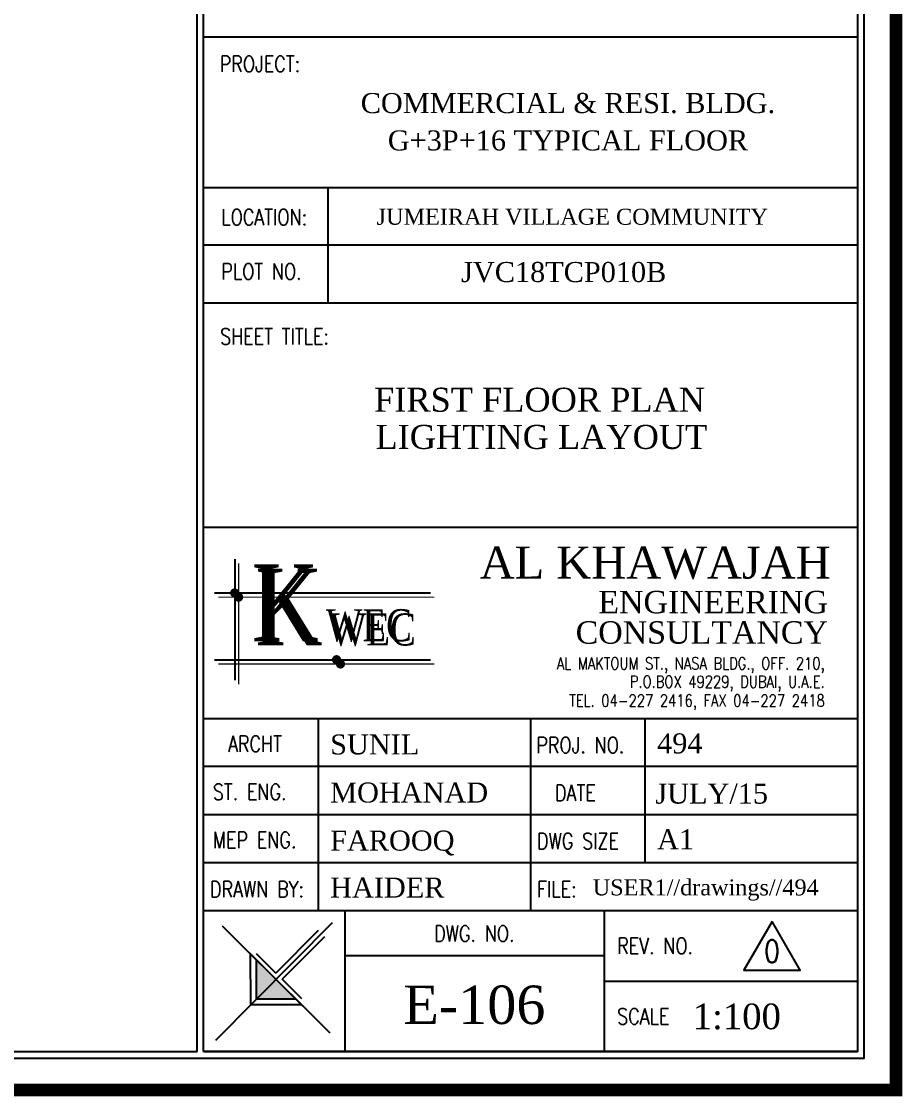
# Model space of a CAD drawing. Extents: x 5706208 to 5786773, y -2031603 to -1909573.
# Drawn here: x 5772986 to 5786773, y -2031603 to -2014775 of the extents above; entities that cross this region are included whole.
import ezdxf
from ezdxf.enums import TextEntityAlignment as Align

# ---------------------------------------------------------------- set-up
doc = ezdxf.new("R2010")
doc.units = 0
doc.header["$LTSCALE"] = 1000
doc.header["$MEASUREMENT"] = 0
doc.linetypes.add('CENTER2', pattern=[28.575, 19.05, -3.175, 3.175, -3.175])
doc.layers.get('0').update_dxf_attribs({"linetype": 'CONTINUOUS'})
doc.layers.add('A-SYMBOLS', color=3, linetype='CONTINUOUS')
doc.layers.add('WALL', color=7, linetype='CONTINUOUS')
doc.styles.add('RE', font='ROMANC.SHX', dxfattribs={"height": 0.3})
doc.styles.add('ROMANS', font='romans.shx', dxfattribs={"width": 0.9})
doc.styles.add('SALAH', font='dutcheb.ttf', dxfattribs={"height": 20})
doc.styles.add('TIMES', font='times.ttf')

# ---------------------------------------------------------------- blocks, each defined once
blk = doc.blocks.new('KWEC2')
at = {"linetype": 'Continuous'}
for p, q in [((124.9939, -87.0614), (124.9939, -87.8038)), ((124.869, -87.2684), (126.1967, -87.2684)), ((124.869, -87.6789), (126.1967, -87.6789))]:
    blk.add_line(p, q, dxfattribs=at)
at = {"color": 251, "linetype": 'Continuous', "const_width": 0.00781}
for points in [[(125.018, -87.0876), (125.018, -87.83)], [(124.8931, -87.2946), (126.2208, -87.2946)], [(124.8931, -87.7051), (126.2208, -87.7051)]]:
    blk.add_lwpolyline(points, dxfattribs=at)
at = {"color": 12, "linetype": 'Continuous', "const_width": 0.0282}
for points in [[(124.9798, -87.2684, 1), (125.008, -87.2684, 1)], [(125.6052, -87.6789, 1), (125.6334, -87.6789, 1)]]:
    blk.add_lwpolyline(points, format="xyb", close=True, dxfattribs=at)
at = {"color": 251, "linetype": 'Continuous', "const_width": 0.0282}
for points in [[(125.0039, -87.2946, 1), (125.0321, -87.2946, 1)], [(125.6293, -87.7051, 1), (125.6575, -87.7051, 1)]]:
    blk.add_lwpolyline(points, format="xyb", close=True, dxfattribs=at)
at = {"color": 12, "linetype": 'Continuous', "style": 'SALAH', "width": 0.8}
blk.add_text('K', height=0.4724, dxfattribs=at).set_placement((125.0972, -87.5652))
at = {"color": 251, "style": 'SALAH', "width": 0.8}
for s, height, p in [('K', 0.4724, (125.1213, -87.5914)), ('WEC', 0.19684, (125.5779, -87.5914))]:
    blk.add_text(s, height=height, dxfattribs=at).set_placement(p)
at = {"color": 94, "style": 'SALAH', "width": 0.8}
blk.add_text('WEC', height=0.19684, dxfattribs=at).set_placement((125.5538, -87.5652))
blk = doc.blocks.new('TLB-A1MM-DB')
at = {"color": 3, "linetype": 'Continuous'}
for p, q in [((35356.47, 19064.04), (35356.47, 19618.46)), ((35357.47, 19064.04), (35357.47, 19618.46)), ((34670.47, 19064.04), (35356.47, 19064.04)), ((35357.47, 19064.04), (35459.47, 19064.04))]:
    blk.add_line(p, q, dxfattribs=at)
at = {"color": 1}
for p, q in [((35376.91, 19180.85), (35376.91, 19198.85)), ((35459.47, 19189.85), (35357.47, 19189.85)), ((35459.47, 19108.54), (35357.47, 19108.54)), ((35357.47, 19101.04), (35459.47, 19101.04)), ((35357.47, 19093.54), (35459.47, 19093.54)), ((35379.47, 19086.04), (35379.47, 19064.04)), ((35419.93, 19086.04), (35419.93, 19064.04)), ((35379.47, 19079.04), (35419.93, 19079.04)), ((35419.93, 19075.04), (35459.47, 19075.04))]:
    blk.add_line(p, q, dxfattribs=at)
for p, q in [((35357.47, 19116.04), (35459.47, 19116.04)), ((35408.47, 19116.04), (35408.47, 19086.04))]:
    blk.add_line(p, q)
at = {"linetype": 'Continuous'}
blk.add_line((35357.47, 19086.04), (35459.47, 19086.04), dxfattribs=at)
at = {"color": 7, "linetype": 'Continuous', "const_width": 2}
blk.add_lwpolyline([(34664.47, 19058.04), (35465.47, 19058.04), (35465.47, 19624.46), (34664.47, 19624.46)], close=True, dxfattribs=at)
at = {"color": 3, "linetype": 'Continuous'}
blk.add_lwpolyline([(34669.47, 19063.04), (35460.47, 19063.04), (35460.47, 19619.46), (34669.47, 19619.46)], close=True, dxfattribs=at)
blk.add_lwpolyline([(35357.47, 19618.46), (35459.47, 19618.46), (35459.47, 19064.04), (35357.47, 19064.04)], dxfattribs=at)
for points in [[(35357.47, 19222.35), (35459.47, 19222.35)], [(35357.47, 19198.85), (35459.47, 19198.85)], [(35357.47, 19180.85), (35459.47, 19180.85)], [(35357.47, 19145.85), (35459.47, 19145.85)]]:
    blk.add_lwpolyline(points)
at = {"color": 1}
for points in [[(35375.31, 19116.04), (35375.31, 19086.04)], [(35426.31, 19116.04), (35426.31, 19093.54)]]:
    blk.add_lwpolyline(points, dxfattribs=at)
at = {"color": 1, "linetype": 'Continuous'}
blk.add_lwpolyline([(35446.13, 19084.34), (35441.74, 19076.74), (35450.51, 19076.74)], close=True, dxfattribs=at)
at = {"xscale": 25.40000000000146, "yscale": 25.40000000000146, "zscale": 25.40000000000146}
blk.add_blockref('KWEC2', (32187.47, 21352.23), dxfattribs=at)
at = {"color": 3, "linetype": 'Continuous', "style": 'ROMANS', "width": 0.8}
for s, p in [('PROJECT:', (35360, 19216.89)), ('LOCATION:', (35360.24, 19192.98)), ('PLOT NO. ', (35360.24, 19184.5)), ('SHEET TITLE:', (35360.05, 19174.38)), ('ARCHT', (35361.29, 19110.81)), ('PROJ. NO.', (35409.38, 19110.62)), ('ST. ENG.', (35358.92, 19103.31)), ('DATE', (35412.29, 19103.15)), ('MEP ENG.', (35358.92, 19095.81)), ('DWG SIZE', (35409.48, 19095.65)), ('DRAWN BY:', (35358.48, 19088.12)), ('FILE:', (35409.48, 19088.12))]:
    blk.add_text(s, height=2.5, dxfattribs=at).set_placement(p)
at = {"style": 'SALAH'}
blk.add_text('AL KHAWAJAH ', height=5, dxfattribs=at).set_placement((35400.53, 19137.85))
for s, p in [('ENGINEERING', (35454.85, 19132.43)), ('CONSULTANCY', (35454.85, 19127.69))]:
    blk.add_text(s, height=3.5, dxfattribs=at).set_placement(p, align=Align.RIGHT)
at = {"color": 3, "style": 'RE', "width": 0.8}
for s, p in [('AL MAKTOUM ST., NASA BLDG., OFF. 210,', (35454.34, 19123.68)), ('P.O.BOX 49229, DUBAI, U.A.E.', (35454.34, 19120.82)), ('TEL. 04-227 2416, FAX 04-227 2418', (35454.34, 19117.87))]:
    blk.add_text(s, height=1.875, dxfattribs=at).set_placement(p, align=Align.RIGHT)
at = {"color": 3, "linetype": 'Continuous', "style": 'ROMANS', "width": 0.8}
blk.add_text('DWG. NO.', height=2.5, dxfattribs=at).set_placement((35399.7, 19081.2), align=Align.CENTER)
for s, p in [('REV. NO.', (35421.98, 19080.54)), ('SCALE', (35421.98, 19069.54))]:
    blk.add_text(s, height=2.5, dxfattribs=at).set_placement(p, align=Align.MIDDLE_LEFT)
blk = doc.blocks.new('A$C43EE08D3')
at = {"layer": 'A-SYMBOLS'}
h = blk.add_hatch(color=253, dxfattribs=at)
h.paths.add_polyline_path([(1.525, 2.54), (2.274, 2.016), (2.797, 2.764)])
h.paths.add_polyline_path([(1.525, 2.54), (1.75, 1.268), (2.274, 2.016)])
at = {"layer": 'A-SYMBOLS', "color": 8, "linetype": 'CENTER2', "ltscale": 100}
for p, q in [((0.862, 0), (3.685, 4.032)), ((0, 3.608), (4.403, 0.525))]:
    blk.add_line(p, q, dxfattribs=at)
at = {"layer": 'A-SYMBOLS', "color": 2}
for p, q in [((2.946, 2.977), (1.312, 2.689)), ((3.031, 3.099), (1.516, 0.934)), ((1.601, 1.055), (1.312, 2.689)), ((2.797, 2.764), (1.525, 2.54)), ((1.75, 1.268), (1.525, 2.54)), ((2.99, 2.79), (2.473, 2.051)), ((1.792, 1.078), (2.309, 1.817)), ((3.904, 0.7), (2.309, 1.817)), ((4.068, 0.935), (2.473, 2.051))]:
    blk.add_line(p, q, dxfattribs=at)

msp = doc.modelspace()

# ---------------------------------------------------------------- block references
at = {"linetype": 'Continuous', "xscale": 100.3297328334302, "yscale": 100.3297328334529, "zscale": 100.3297328334529}
msp.add_blockref('TLB-A1MM-DB', (2228430.7, -3943590.3), dxfattribs=at)
at = {"layer": 'WALL', "ltscale": 0.3, "xscale": -482.002880970057, "yscale": 482.0028809700103, "zscale": 482.0028809700113, "rotation": 190.2572063856776}
msp.add_blockref('A$C43EE08D3', (5775716.9, -2029007.5), dxfattribs=at)

# ---------------------------------------------------------------- texts
at = {"color": 7, "style": 'SALAH'}
for s, height, p in [('COMMERCIAL & RESI. BLDG.', 313.53, (5781537.5, -2016208.5)), ('G+3P+16 TYPICAL FLOOR', 313.53, (5781537.5, -2016792.8)), ('E-106', 601.98, (5780073.3, -2030467.7))]:
    msp.add_text(s, height=height, dxfattribs=at).set_placement(p, align=Align.CENTER)
at = {"color": 7}
for s, height, style, p in [('JUMEIRAH VILLAGE COMMUNITY', 250.824, 'SALAH', (5778543.6, -2017956.3)), ('JVC18TCP010B', 313.53, 'SALAH', (5779865.9, -2018853.3)), ('SUNIL', 313.53, 'SALAH', (5777815.9, -2026248.5)), ('494', 313.53, 'SALAH', (5782932.7, -2026231.4)), ('MOHANAD', 313.53, 'SALAH', (5777815.9, -2027001)), ('JULY/15', 313.53, 'SALAH', (5782906.3, -2027017.8)), ('A1', 313.53, 'SALAH', (5782932.7, -2027733.2)), ('FAROOQ', 313.53, 'SALAH', (5777815.9, -2027753.5)), ('HAIDER', 313.53, 'SALAH', (5777815.9, -2028488.8)), ('USER1//drawings//494', 250.824, 'TIMES', (5781924.7, -2028454.4))]:
    msp.add_text(s, height=height, dxfattribs=dict(at, style=style)).set_placement(p)
at = {"style": 'SALAH'}
for s, p in [('FIRST FLOOR PLAN', (5778503.6, -2020883.6)), ('LIGHTING LAYOUT', (5778525.3, -2021465.9))]:
    msp.add_text(s, height=376.236, dxfattribs=at).set_placement(p)
at = {"color": 2, "style": 'ROMANS', "width": 0.8}
msp.add_text('0', height=351.2, dxfattribs=at).set_placement((5784730, -2029328.2), align=Align.MIDDLE_CENTER)
at = {"color": 7, "style": 'SALAH'}
msp.add_text('1:100', height=401.32, dxfattribs=at).set_placement((5783489.2, -2030348.5), align=Align.MIDDLE_LEFT)

doc.saveas('drawing.dxf')
